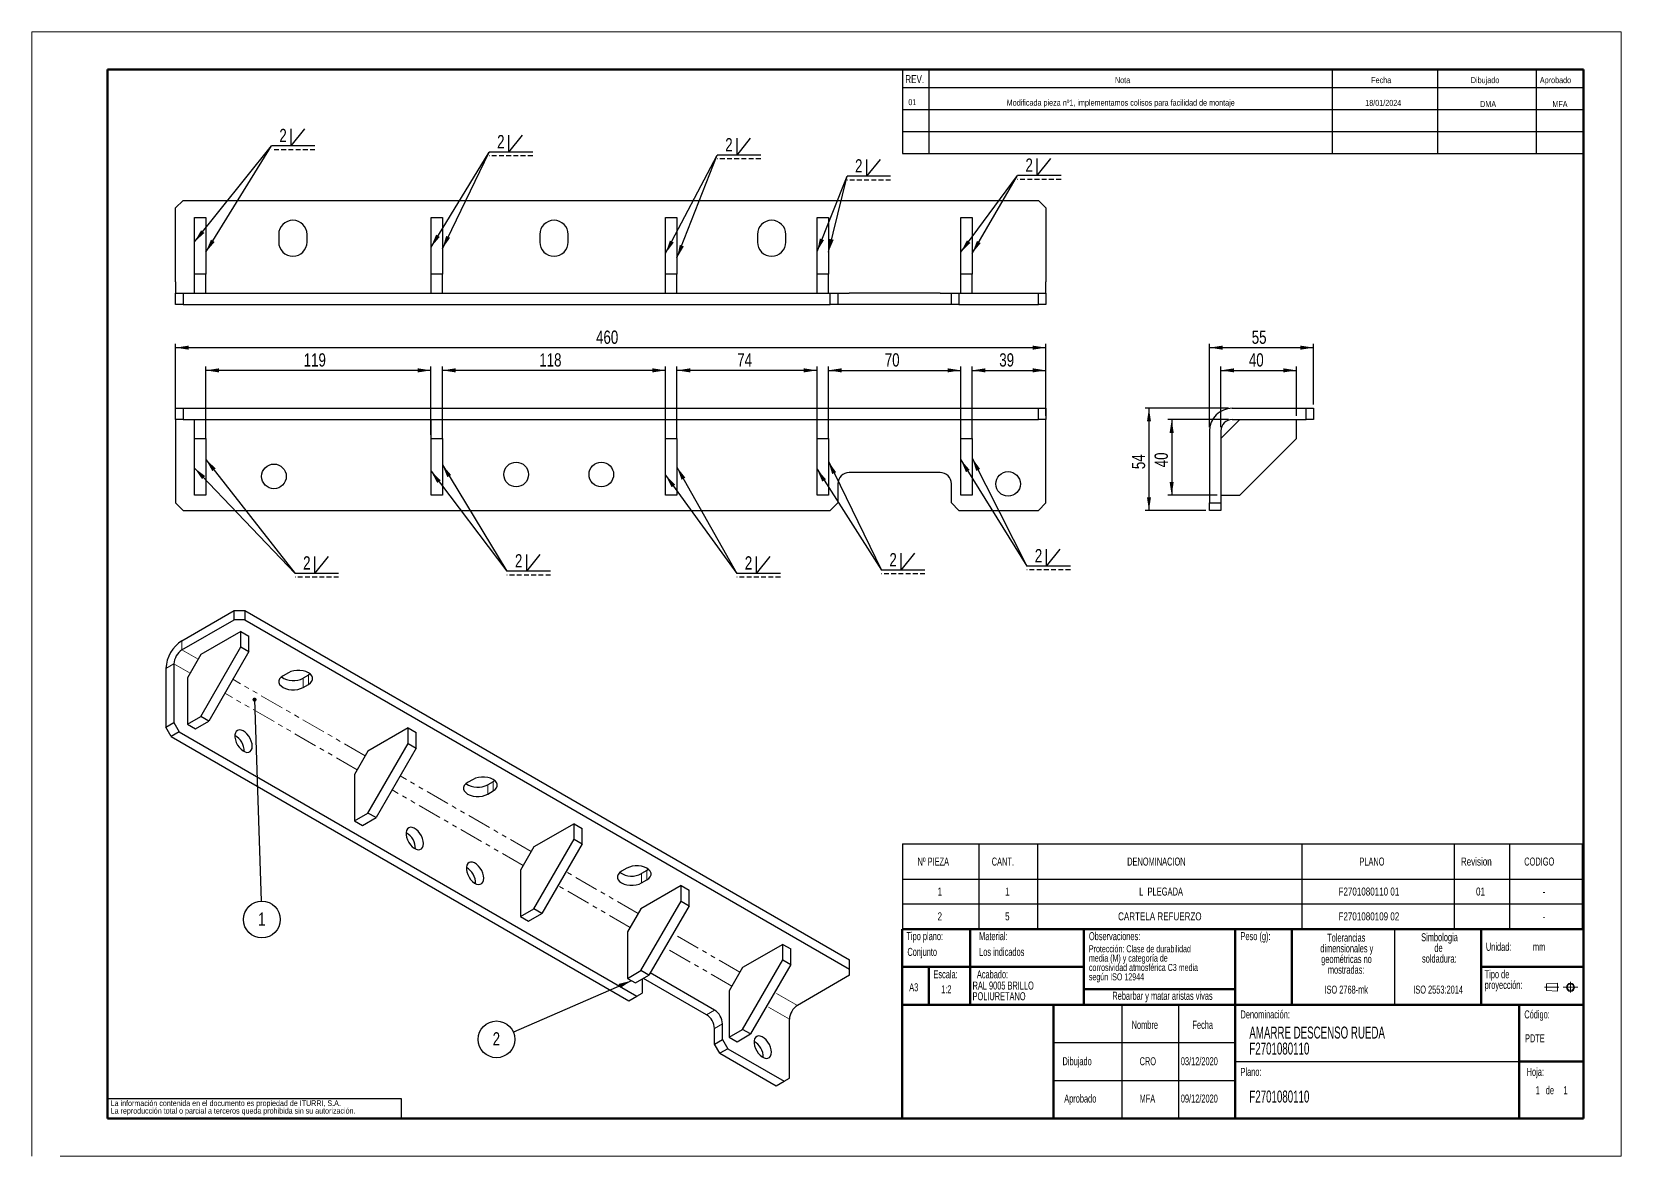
# Model space of a CAD drawing. Header units: millimetres. Extents: x 0 to 420, y 0 to 297.
import ezdxf

# ---------------------------------------------------------------- set-up
doc = ezdxf.new("R2010")
doc.units = ezdxf.units.MM
for name, pattern in [('CENTERX2', [20.32, 12.7, -2.54, 2.54, -2.54]), ('HIDDEN', [1.905, 1.27, -0.635]), ('PHANTOM', [12.7, 6.35, -1.27, 1.27, -1.27, 1.27, -1.27])]:
    doc.linetypes.add(name, pattern=pattern)
doc.layers.add('FORMATO', color=7, linetype='Continuous')
doc.layers.add('SLD-0', color=179, linetype='Continuous')
doc.styles.add('SLDTEXTSTYLE0', font='TXT', dxfattribs={"width": 0.605})
doc.styles.add('SLDTEXTSTYLE1', font='TXT', dxfattribs={"width": 0.75})
doc.styles.add('SLDTEXTSTYLE2', font='TXT', dxfattribs={"width": 0.7})
doc.dimstyles.new('SLDDIMSTYLE0', dxfattribs={"dimtxt": 3.5, "dimasz": 3.5, "dimexe": 0, "dimexo": 0.0625, "dimgap": 0.875, "dimtad": 1, "dimdec": 1, "dimlfac": 2, "dimrnd": 1e-09, "dimzin": 12, "dimdsep": 46, "dimtxsty": 'SLDTEXTSTYLE1', "dimsah": 1, "dimcen": 0.09, "dimadec": 0, "dimazin": 3, "dimtfac": 1, "dimtdec": 1, "dimtofl": 0, "dimtmove": 0, "dimatfit": 3, "dimfxl": 0, "dimfrac": 2, "dimtolj": 1, "dimtzin": 12, "dimarcsym": 0})
doc.dimstyles.new('SLDDIMSTYLE1', dxfattribs={"dimtxt": 0.18, "dimasz": 3.5, "dimexe": 0, "dimexo": 0.0625, "dimgap": 0, "dimtad": 0, "dimtih": 1, "dimtoh": 1, "dimdec": 0, "dimrnd": 1e-09, "dimzin": 0, "dimdsep": 46, "dimtxsty": 'Standard', "dimsah": 1, "dimcen": 0.09, "dimadec": 0, "dimazin": 0, "dimtfac": 3.5, "dimtdec": 0, "dimtofl": 0, "dimtmove": 0, "dimatfit": 3, "dimfxl": 0, "dimfrac": 2, "dimtolj": 1, "dimtzin": 0, "dimarcsym": 0})
doc.dimstyles.new('SLDDIMSTYLE2', dxfattribs={"dimtxt": 0.18, "dimasz": 1.076923, "dimexe": 0, "dimexo": 0.0625, "dimgap": 0, "dimtad": 0, "dimtih": 1, "dimtoh": 1, "dimdec": 0, "dimrnd": 1e-09, "dimzin": 0, "dimdsep": 46, "dimtxsty": 'Standard', "dimblk1": 'DOT', "dimblk2": 'DOT', "dimsah": 1, "dimcen": 0.09, "dimadec": 0, "dimazin": 0, "dimtfac": 1.076923, "dimtdec": 0, "dimtofl": 0, "dimtmove": 0, "dimatfit": 3, "dimldrblk": 'DOT', "dimfxl": 0, "dimfrac": 2, "dimtolj": 1, "dimtzin": 0, "dimarcsym": 0})

# ---------------------------------------------------------------- blocks, each defined once
blk = doc.blocks.new('Bloque3')
at = {"color": 7, "linetype": 'CENTERX2', "lineweight": 18}
for p, q in [((397.92, 130.06), (394.8, 130.06)), ((398.88, 130.02), (402.16, 130.02)), ((400.52, 128.85), (400.52, 131.19))]:
    blk.add_line(p, q, dxfattribs=at)
at = {"color": 7, "linetype": 'Continuous', "lineweight": 18}
for p, q in [((397.68, 130.95), (395.23, 130.77)), ((395.23, 130.77), (395.23, 129.34)), ((397.68, 130.95), (397.68, 129.16)), ((397.68, 129.16), (395.23, 129.34))]:
    blk.add_line(p, q, dxfattribs=at)
for radius in [0.892, 0.713]:
    blk.add_circle((400.52, 130.02), radius, dxfattribs=at)
blk = doc.blocks.new('SW_NOTE_0')
at = {"layer": 'SLD-0', "color": 0, "attachment_point": 2, "style": 'SLDTEXTSTYLE0'}
for s, insert, char_height in [('dimensionales y', (7.54, -0.09), 2.1167), ('Tolerancias', (7.41, 2.73), 2.1167), ('geométricas no', (7.46, -2.92), 2.1167), ('mostradas:', (7.38, -5.74), 2.117)]:
    blk.add_mtext(s, dxfattribs=dict(at, insert=insert, char_height=char_height))
blk = doc.blocks.new('SW_NOTE_0_1')
at = {"layer": 'SLD-0', "color": 0, "attachment_point": 1, "style": 'SLDTEXTSTYLE0'}
for s, insert, char_height in [('Tipo de', (0, 2.73), 2.117), ('proyección:', (0, -0.09), 2.1167)]:
    blk.add_mtext(s, dxfattribs=dict(at, insert=insert, char_height=char_height))
blk = doc.blocks.new('SW_NOTE_0_2')
at = {"layer": 'SLD-0', "color": 0, "char_height": 2.117, "attachment_point": 2, "style": 'SLDTEXTSTYLE0'}
for s, insert in [('Simbologia', (7.11, 2.73)), ('de', (6.84, -0.09)), ('soldadura:', (7.06, -2.92))]:
    blk.add_mtext(s, dxfattribs=dict(at, insert=insert))
blk = doc.blocks.new('SW_NOTE_0_3')
at = {"layer": 'SLD-0', "color": 0, "char_height": 1.5, "attachment_point": 1, "style": 'SLDTEXTSTYLE1'}
for s, insert in [('La información contenida en el documento es propiedad de ITURRI, S.A.', (0, 1.93)), ('La reproducción total o parcial a terceros queda prohibida sin su autorización.', (0, -0.07))]:
    blk.add_mtext(s, dxfattribs=dict(at, insert=insert))
blk = doc.blocks.new('SW_NOTE_0_4')
at = {"layer": 'SLD-0', "color": 0, "char_height": 2.1167, "attachment_point": 1, "style": 'SLDTEXTSTYLE0'}
for s, insert in [('RAL 9005 BRILLO', (0, 2.73)), ('POLIURETANO', (0, -0.09))]:
    blk.add_mtext(s, dxfattribs=dict(at, insert=insert))
blk = doc.blocks.new('SW_NOTE_0_5')
at = {"layer": 'SLD-0', "color": 0, "char_height": 1.8521, "attachment_point": 1, "style": 'SLDTEXTSTYLE0'}
for s, insert in [('media (M) y categoría de', (0, -0.08)), ('Protección: Clase de durabilidad', (0, 2.39)), ('corrosividad atmosférica C3 media', (0, -2.55)), ('según ISO 12944', (0, -5.02))]:
    blk.add_mtext(s, dxfattribs=dict(at, insert=insert))
blk = doc.blocks.new('SW_NOTE_0_6')
at = {"layer": 'SLD-0', "color": 0, "char_height": 3.175, "attachment_point": 1, "style": 'SLDTEXTSTYLE0'}
for s, insert in [('AMARRE DESCENSO RUEDA', (0, 4.09)), ('F2701080110', (0, -0.14))]:
    blk.add_mtext(s, dxfattribs=dict(at, insert=insert))
blk = doc.blocks.new('SW_TABLEANNOTATION_0')
at = {"layer": 'FORMATO', "color": 0}
for p, q in [((0, 0), (0, -9.27)), ((0, 0), (20.18, 0)), ((20.18, 0), (20.18, -9.27)), ((20.18, 0), (35.68, 0)), ((35.68, 0), (35.68, -9.27)), ((35.68, 0), (105.59, 0)), ((105.59, 0), (105.59, -9.27)), ((105.59, 0), (145.84, 0)), ((145.84, 0), (145.84, -9.27)), ((145.84, 0), (160.48, 0)), ((160.48, 0), (160.48, -9.27)), ((160.48, 0), (179.64, 0)), ((179.64, 0), (179.64, -9.27)), ((0, -9.27), (20.18, -9.27)), ((0, -9.27), (0, -15.83)), ((20.18, -9.27), (35.68, -9.27)), ((20.18, -9.27), (20.18, -15.83)), ((35.68, -9.27), (105.59, -9.27)), ((35.68, -9.27), (35.68, -15.83)), ((105.59, -9.27), (145.84, -9.27)), ((105.59, -9.27), (105.59, -15.83)), ((145.84, -9.27), (160.48, -9.27)), ((145.84, -9.27), (145.84, -15.83)), ((160.48, -9.27), (179.64, -9.27)), ((160.48, -9.27), (160.48, -15.83)), ((179.64, -9.27), (179.64, -15.83)), ((0, -15.83), (0, -22.4)), ((0, -15.83), (20.18, -15.83)), ((20.18, -15.83), (20.18, -22.4)), ((20.18, -15.83), (35.68, -15.83)), ((35.68, -15.83), (35.68, -22.4)), ((35.68, -15.83), (105.59, -15.83)), ((105.59, -15.83), (105.59, -22.4)), ((105.59, -15.83), (145.84, -15.83)), ((145.84, -15.83), (145.84, -22.4)), ((145.84, -15.83), (160.48, -15.83)), ((160.48, -15.83), (160.48, -22.4)), ((160.48, -15.83), (179.64, -15.83)), ((179.64, -15.83), (179.64, -22.4)), ((0, -22.4), (20.18, -22.4)), ((20.18, -22.4), (35.68, -22.4)), ((35.68, -22.4), (105.59, -22.4)), ((105.59, -22.4), (145.84, -22.4)), ((145.84, -22.4), (160.48, -22.4)), ((160.48, -22.4), (179.64, -22.4))]:
    blk.add_line(p, q, dxfattribs=at)
at = {"layer": 'FORMATO', "color": 0, "attachment_point": 1}
for s, insert, char_height, style in [('Nº PIEZA', (4.01, -3.58), 2.117, 'SLDTEXTSTYLE0'), ('CANT.', (23.62, -3.58), 2.117, 'SLDTEXTSTYLE0'), ('DENOMINACION', (59.42, -3.58), 2.1167, 'SLDTEXTSTYLE0'), ('PLANO', (120.78, -3.58), 2.117, 'SLDTEXTSTYLE0'), ('Revision', (147.6, -3.58), 2.117, 'SLDTEXTSTYLE1'), ('CODIGO', (164.34, -3.58), 2.117, 'SLDTEXTSTYLE0'), ('1', (9.31, -11.5), 2.12, 'SLDTEXTSTYLE1'), ('1', (27.15, -11.5), 2.12, 'SLDTEXTSTYLE1'), ('L  PLEGADA', (62.59, -11.5), 2.117, 'SLDTEXTSTYLE2'), ('F2701080110 01', (115.26, -11.5), 2.1167, 'SLDTEXTSTYLE1'), ('01', (151.6, -11.5), 2.117, 'SLDTEXTSTYLE1'), ('-', (169.2, -11.5), 2.12, 'SLDTEXTSTYLE1'), ('2', (9.31, -18.06), 2.12, 'SLDTEXTSTYLE1'), ('5', (27.15, -18.06), 2.12, 'SLDTEXTSTYLE1'), ('CARTELA REFUERZO', (57.01, -18.06), 2.1167, 'SLDTEXTSTYLE1'), ('F2701080109 02', (115.26, -18.06), 2.1167, 'SLDTEXTSTYLE1'), ('-', (169.2, -18.06), 2.12, 'SLDTEXTSTYLE1')]:
    blk.add_mtext(s, dxfattribs=dict(at, insert=insert, char_height=char_height, style=style))
blk = doc.blocks.new('_D')
at = {"layer": 'FORMATO', "color": 7}
for p, q in [((314.21, 192.57), (314.21, 208.57)), ((314.21, 207.57), (334.21, 207.57)), ((334.21, 195.57), (334.21, 208.57))]:
    blk.add_line(p, q, dxfattribs=at)
for points in [[(314.21, 207.57), (317.71, 207.03), (317.71, 208.11)], [(334.21, 207.57), (330.71, 208.11), (330.71, 207.03)]]:
    blk.add_solid(points, dxfattribs=at)
at = {"layer": 'FORMATO', "color": 7, "insert": (321.62, 212.08), "char_height": 3.5, "attachment_point": 1, "style": 'SLDTEXTSTYLE1'}
blk.add_mtext('40', dxfattribs=at)
blk = doc.blocks.new('_D_1')
at = {"layer": 'FORMATO', "color": 7}
for p, q in [((316.21, 194.57), (300.21, 194.57)), ((301.21, 194.57), (301.21, 174.57)), ((313.21, 174.57), (300.21, 174.57))]:
    blk.add_line(p, q, dxfattribs=at)
for points in [[(301.21, 194.57), (300.67, 191.07), (301.75, 191.07)], [(301.21, 174.57), (301.75, 178.07), (300.67, 178.07)]]:
    blk.add_solid(points, dxfattribs=at)
at = {"layer": 'FORMATO', "color": 7, "insert": (296.7, 181.98), "char_height": 3.5, "attachment_point": 1, "rotation": 90, "style": 'SLDTEXTSTYLE1'}
blk.add_mtext('40', dxfattribs=at)
blk = doc.blocks.new('_D_2')
at = {"layer": 'FORMATO', "color": 7}
for p, q in [((311.21, 192.57), (311.21, 214.57)), ((338.71, 198.57), (338.71, 214.57)), ((311.21, 213.57), (338.71, 213.57))]:
    blk.add_line(p, q, dxfattribs=at)
for points in [[(311.21, 213.57), (314.71, 213.03), (314.71, 214.11)], [(338.71, 213.57), (335.21, 214.11), (335.21, 213.03)]]:
    blk.add_solid(points, dxfattribs=at)
at = {"layer": 'FORMATO', "color": 7, "insert": (322.37, 218.08), "char_height": 3.5, "attachment_point": 1, "style": 'SLDTEXTSTYLE1'}
blk.add_mtext('55', dxfattribs=at)
blk = doc.blocks.new('_D_3')
at = {"layer": 'FORMATO', "color": 7}
for p, q in [((316.21, 197.57), (294.21, 197.57)), ((295.21, 197.57), (295.21, 170.57)), ((310.21, 170.57), (294.21, 170.57))]:
    blk.add_line(p, q, dxfattribs=at)
for points in [[(295.21, 197.57), (294.67, 194.07), (295.75, 194.07)], [(295.21, 170.57), (295.75, 174.07), (294.67, 174.07)]]:
    blk.add_solid(points, dxfattribs=at)
at = {"layer": 'FORMATO', "color": 7, "insert": (290.7, 181.48), "char_height": 3.5, "attachment_point": 1, "rotation": 90, "style": 'SLDTEXTSTYLE1'}
blk.add_mtext('54', dxfattribs=at)
blk = doc.blocks.new('_D_4')
at = {"layer": 'FORMATO', "color": 7}
for p, q in [((248.49, 190.57), (248.49, 208.57)), ((248.49, 207.57), (267.99, 207.57)), ((267.99, 195.57), (267.99, 208.57))]:
    blk.add_line(p, q, dxfattribs=at)
for points in [[(248.49, 207.57), (251.99, 207.03), (251.99, 208.11)], [(267.99, 207.57), (264.49, 208.11), (264.49, 207.03)]]:
    blk.add_solid(points, dxfattribs=at)
at = {"layer": 'FORMATO', "color": 7, "insert": (255.66, 212.08), "char_height": 3.5, "attachment_point": 1, "style": 'SLDTEXTSTYLE1'}
blk.add_mtext('39', dxfattribs=at)
blk = doc.blocks.new('_D_5')
at = {"layer": 'FORMATO', "color": 7}
for p, q in [((210.49, 190.57), (210.49, 208.57)), ((210.49, 207.57), (245.49, 207.57)), ((245.49, 190.57), (245.49, 208.57))]:
    blk.add_line(p, q, dxfattribs=at)
for points in [[(210.49, 207.57), (213.99, 207.03), (213.99, 208.11)], [(245.49, 207.57), (241.99, 208.11), (241.99, 207.03)]]:
    blk.add_solid(points, dxfattribs=at)
at = {"layer": 'FORMATO', "color": 7, "insert": (225.41, 212.08), "char_height": 3.5, "attachment_point": 1, "style": 'SLDTEXTSTYLE1'}
blk.add_mtext('70', dxfattribs=at)
blk = doc.blocks.new('_D_6')
at = {"layer": 'FORMATO', "color": 7}
for p, q in [((170.49, 190.57), (170.49, 208.57)), ((207.49, 207.57), (170.49, 207.57)), ((207.49, 190.57), (207.49, 208.57))]:
    blk.add_line(p, q, dxfattribs=at)
for points in [[(170.49, 207.57), (173.99, 207.03), (173.99, 208.11)], [(207.49, 207.57), (203.99, 208.11), (203.99, 207.03)]]:
    blk.add_solid(points, dxfattribs=at)
at = {"layer": 'FORMATO', "color": 7, "insert": (186.41, 212.08), "char_height": 3.5, "attachment_point": 1, "style": 'SLDTEXTSTYLE1'}
blk.add_mtext('74', dxfattribs=at)
blk = doc.blocks.new('_D_7')
at = {"layer": 'FORMATO', "color": 7}
for p, q in [((108.49, 190.57), (108.49, 208.57)), ((167.49, 207.57), (108.49, 207.57)), ((167.49, 190.57), (167.49, 208.57))]:
    blk.add_line(p, q, dxfattribs=at)
for points in [[(108.49, 207.57), (111.99, 207.03), (111.99, 208.11)], [(167.49, 207.57), (163.99, 208.11), (163.99, 207.03)]]:
    blk.add_solid(points, dxfattribs=at)
at = {"layer": 'FORMATO', "color": 7, "insert": (134.11, 212.08), "char_height": 3.5, "attachment_point": 1, "style": 'SLDTEXTSTYLE1'}
blk.add_mtext('118', dxfattribs=at)
blk = doc.blocks.new('_D_8')
at = {"layer": 'FORMATO', "color": 7}
for p, q in [((45.99, 190.57), (45.99, 208.57)), ((105.49, 207.57), (45.99, 207.57)), ((105.49, 190.57), (105.49, 208.57))]:
    blk.add_line(p, q, dxfattribs=at)
for points in [[(45.99, 207.57), (49.49, 207.03), (49.49, 208.11)], [(105.49, 207.57), (101.99, 208.11), (101.99, 207.03)]]:
    blk.add_solid(points, dxfattribs=at)
at = {"layer": 'FORMATO', "color": 7, "insert": (71.86, 212.08), "char_height": 3.5, "attachment_point": 1, "style": 'SLDTEXTSTYLE1'}
blk.add_mtext('119', dxfattribs=at)
blk = doc.blocks.new('_D_9')
at = {"layer": 'FORMATO', "color": 7}
for p, q in [((37.99, 195.57), (37.99, 214.57)), ((267.99, 195.57), (267.99, 214.57)), ((37.99, 213.57), (267.99, 213.57))]:
    blk.add_line(p, q, dxfattribs=at)
for points in [[(37.99, 213.57), (41.49, 213.03), (41.49, 214.11)], [(267.99, 213.57), (264.49, 214.11), (264.49, 213.03)]]:
    blk.add_solid(points, dxfattribs=at)
at = {"layer": 'FORMATO', "color": 7, "insert": (149.11, 218.08), "char_height": 3.5, "attachment_point": 1, "style": 'SLDTEXTSTYLE1'}
blk.add_mtext('460', dxfattribs=at)
blk = doc.blocks.new('SW_SYMBOL_WELD_BUSB')
at = {"layer": 'FORMATO', "color": 0}
for q in [(200, 1000), (1000, 1000)]:
    blk.add_line((200, 0), q, dxfattribs=at)
blk = doc.blocks.new('SW_WELDSYMBOL_0')
at = {"layer": 'FORMATO', "color": 0}
blk.add_line((11.51, 0), (0, 0), dxfattribs=at)
at = {"layer": 'FORMATO', "color": 0, "linetype": 'HIDDEN'}
blk.add_line((11.51, -1), (0, -1), dxfattribs=at)
at = {"layer": 'FORMATO', "color": 0, "xscale": 0.004470703125, "yscale": 0.004470703125, "zscale": 0.004470703125}
blk.add_blockref('SW_SYMBOL_WELD_BUSB', (4.34, 0), dxfattribs=at)
at = {"layer": 'FORMATO', "color": 0, "insert": (2.12, 4.51), "char_height": 3.5, "attachment_point": 1, "style": 'SLDTEXTSTYLE1'}
blk.add_mtext('2', dxfattribs=at)
blk = doc.blocks.new('SW_WELDSYMBOL_1')
at = {"layer": 'FORMATO', "color": 0}
blk.add_line((11.51, 0), (0, 0), dxfattribs=at)
at = {"layer": 'FORMATO', "color": 0, "linetype": 'HIDDEN'}
blk.add_line((11.51, -1), (0, -1), dxfattribs=at)
at = {"layer": 'FORMATO', "color": 0, "xscale": 0.004470703125, "yscale": 0.004470703125, "zscale": 0.004470703125}
blk.add_blockref('SW_SYMBOL_WELD_BUSB', (4.34, 0), dxfattribs=at)
at = {"layer": 'FORMATO', "color": 0, "insert": (2.12, 4.51), "char_height": 3.5, "attachment_point": 1, "style": 'SLDTEXTSTYLE1'}
blk.add_mtext('2', dxfattribs=at)
blk = doc.blocks.new('SW_WELDSYMBOL_2')
at = {"layer": 'FORMATO', "color": 0}
blk.add_line((11.51, 0), (0, 0), dxfattribs=at)
at = {"layer": 'FORMATO', "color": 0, "linetype": 'HIDDEN'}
blk.add_line((11.51, -1), (0, -1), dxfattribs=at)
at = {"layer": 'FORMATO', "color": 0, "xscale": 0.004470703125, "yscale": 0.004470703125, "zscale": 0.004470703125}
blk.add_blockref('SW_SYMBOL_WELD_BUSB', (4.34, 0), dxfattribs=at)
at = {"layer": 'FORMATO', "color": 0, "insert": (2.12, 4.51), "char_height": 3.5, "attachment_point": 1, "style": 'SLDTEXTSTYLE1'}
blk.add_mtext('2', dxfattribs=at)
blk = doc.blocks.new('SW_WELDSYMBOL_3')
at = {"layer": 'FORMATO', "color": 0}
blk.add_line((11.51, 0), (0, 0), dxfattribs=at)
at = {"layer": 'FORMATO', "color": 0, "linetype": 'HIDDEN'}
blk.add_line((11.51, -1), (0, -1), dxfattribs=at)
at = {"layer": 'FORMATO', "color": 0, "xscale": 0.004470703125, "yscale": 0.004470703125, "zscale": 0.004470703125}
blk.add_blockref('SW_SYMBOL_WELD_BUSB', (4.34, 0), dxfattribs=at)
at = {"layer": 'FORMATO', "color": 0, "insert": (2.12, 4.51), "char_height": 3.5, "attachment_point": 1, "style": 'SLDTEXTSTYLE1'}
blk.add_mtext('2', dxfattribs=at)
blk = doc.blocks.new('SW_WELDSYMBOL_4')
at = {"layer": 'FORMATO', "color": 0}
blk.add_line((11.51, 0), (0, 0), dxfattribs=at)
at = {"layer": 'FORMATO', "color": 0, "linetype": 'HIDDEN'}
blk.add_line((11.51, -1), (0, -1), dxfattribs=at)
at = {"layer": 'FORMATO', "color": 0, "xscale": 0.004470703125, "yscale": 0.004470703125, "zscale": 0.004470703125}
blk.add_blockref('SW_SYMBOL_WELD_BUSB', (4.34, 0), dxfattribs=at)
at = {"layer": 'FORMATO', "color": 0, "insert": (2.12, 4.51), "char_height": 3.5, "attachment_point": 1, "style": 'SLDTEXTSTYLE1'}
blk.add_mtext('2', dxfattribs=at)
blk = doc.blocks.new('SW_WELDSYMBOL_5')
at = {"layer": 'FORMATO', "color": 0}
blk.add_line((11.51, 0), (0, 0), dxfattribs=at)
at = {"layer": 'FORMATO', "color": 0, "linetype": 'HIDDEN'}
blk.add_line((11.51, -1), (0, -1), dxfattribs=at)
at = {"layer": 'FORMATO', "color": 0, "xscale": 0.004470703125, "yscale": 0.004470703125, "zscale": 0.004470703125}
blk.add_blockref('SW_SYMBOL_WELD_BUSB', (4.34, 0), dxfattribs=at)
at = {"layer": 'FORMATO', "color": 0, "insert": (2.12, 4.51), "char_height": 3.5, "attachment_point": 1, "style": 'SLDTEXTSTYLE1'}
blk.add_mtext('2', dxfattribs=at)
blk = doc.blocks.new('SW_WELDSYMBOL_6')
at = {"layer": 'FORMATO', "color": 0}
blk.add_line((11.51, 0), (0, 0), dxfattribs=at)
at = {"layer": 'FORMATO', "color": 0, "linetype": 'HIDDEN'}
blk.add_line((11.51, -1), (0, -1), dxfattribs=at)
at = {"layer": 'FORMATO', "color": 0, "xscale": 0.004470703125, "yscale": 0.004470703125, "zscale": 0.004470703125}
blk.add_blockref('SW_SYMBOL_WELD_BUSB', (4.34, 0), dxfattribs=at)
at = {"layer": 'FORMATO', "color": 0, "insert": (2.12, 4.51), "char_height": 3.5, "attachment_point": 1, "style": 'SLDTEXTSTYLE1'}
blk.add_mtext('2', dxfattribs=at)
blk = doc.blocks.new('SW_WELDSYMBOL_7')
at = {"layer": 'FORMATO', "color": 0}
blk.add_line((11.51, 0), (0, 0), dxfattribs=at)
at = {"layer": 'FORMATO', "color": 0, "linetype": 'HIDDEN'}
blk.add_line((11.51, -1), (0, -1), dxfattribs=at)
at = {"layer": 'FORMATO', "color": 0, "xscale": 0.004470703125, "yscale": 0.004470703125, "zscale": 0.004470703125}
blk.add_blockref('SW_SYMBOL_WELD_BUSB', (4.34, 0), dxfattribs=at)
at = {"layer": 'FORMATO', "color": 0, "insert": (2.12, 4.51), "char_height": 3.5, "attachment_point": 1, "style": 'SLDTEXTSTYLE1'}
blk.add_mtext('2', dxfattribs=at)
blk = doc.blocks.new('SW_WELDSYMBOL_8')
at = {"layer": 'FORMATO', "color": 0}
blk.add_line((11.51, 0), (0, 0), dxfattribs=at)
at = {"layer": 'FORMATO', "color": 0, "linetype": 'HIDDEN'}
blk.add_line((11.51, -1), (0, -1), dxfattribs=at)
at = {"layer": 'FORMATO', "color": 0, "xscale": 0.004470703125, "yscale": 0.004470703125, "zscale": 0.004470703125}
blk.add_blockref('SW_SYMBOL_WELD_BUSB', (4.34, 0), dxfattribs=at)
at = {"layer": 'FORMATO', "color": 0, "insert": (2.12, 4.51), "char_height": 3.5, "attachment_point": 1, "style": 'SLDTEXTSTYLE1'}
blk.add_mtext('2', dxfattribs=at)
blk = doc.blocks.new('SW_WELDSYMBOL_9')
at = {"layer": 'FORMATO', "color": 0}
blk.add_line((11.51, 0), (0, 0), dxfattribs=at)
at = {"layer": 'FORMATO', "color": 0, "linetype": 'HIDDEN'}
blk.add_line((11.51, -1), (0, -1), dxfattribs=at)
at = {"layer": 'FORMATO', "color": 0, "xscale": 0.004470703125, "yscale": 0.004470703125, "zscale": 0.004470703125}
blk.add_blockref('SW_SYMBOL_WELD_BUSB', (4.34, 0), dxfattribs=at)
at = {"layer": 'FORMATO', "color": 0, "insert": (2.12, 4.51), "char_height": 3.5, "attachment_point": 1, "style": 'SLDTEXTSTYLE1'}
blk.add_mtext('2', dxfattribs=at)
blk = doc.blocks.new('SW_NOTE_0_7')
at = {"layer": 'FORMATO', "color": 0}
blk.add_circle((-4.46, -1.94), 4.86, dxfattribs=at)
at = {"layer": 'FORMATO', "color": 0, "insert": (-4.49, -0.06), "char_height": 3.5, "attachment_point": 2, "style": 'SLDTEXTSTYLE1'}
blk.add_mtext('2', dxfattribs=at)
blk = doc.blocks.new('SW_NOTE_0_8')
at = {"layer": 'FORMATO', "color": 0}
blk.add_circle((0.16, -4.86), 4.86, dxfattribs=at)
at = {"layer": 'FORMATO', "color": 0, "insert": (0.13, -2.98), "char_height": 3.5, "attachment_point": 2, "style": 'SLDTEXTSTYLE1'}
blk.add_mtext('1', dxfattribs=at)
blk = doc.blocks.new('_Dot')
at = {"color": 0, "linetype": 'ByBlock', "lineweight": -2}
blk.add_line((-0.5, 0), (-1, 0), dxfattribs=at)
at = {"color": 0, "linetype": 'ByBlock', "const_width": 0.5}
blk.add_lwpolyline([(-0.25, 0, 1), (0.25, 0, 1)], format="xyb", close=True, dxfattribs=at)

msp = doc.modelspace()

# ---------------------------------------------------------------- linework, layer by layer
at = {"color": 7, "linetype": 'Continuous', "lineweight": 18}
for p, q in [((0, 297), (420, 297)), ((0, 297), (0, -0.001)), ((420, 297), (420, 0)), ((7.531, 0), (420, 0))]:
    msp.add_line(p, q, dxfattribs=at)
at = {"color": 7, "linetype": 'Continuous', "lineweight": 50}
for p, q in [((410, 287), (20, 287)), ((20, 10), (20, 287)), ((410, 10), (410, 287)), ((230, 60), (410, 60)), ((230, 60), (230, 10)), ((20, 10), (410, 10))]:
    msp.add_line(p, q, dxfattribs=at)
at = {"color": 7, "linetype": 'Continuous', "lineweight": 25}
for p, q in [((39.993, 252.472), (37.993, 250.472)), ((39.993, 252.472), (265.993, 252.472)), ((267.993, 250.472), (265.993, 252.472)), ((37.993, 230.972), (37.993, 250.472)), ((42.993, 247.972), (45.993, 247.972)), ((42.993, 232.972), (42.993, 247.972)), ((45.993, 247.972), (45.993, 232.972)), ((105.493, 247.972), (108.493, 247.972)), ((105.493, 232.972), (105.493, 247.972)), ((108.493, 247.972), (108.493, 232.972)), ((167.493, 247.972), (170.493, 247.972)), ((167.493, 232.972), (167.493, 247.972)), ((170.493, 247.972), (170.493, 232.972)), ((207.493, 247.972), (210.493, 247.972)), ((207.493, 232.972), (207.493, 247.972)), ((210.493, 247.972), (210.493, 232.972)), ((245.493, 247.972), (248.493, 247.972)), ((245.493, 232.972), (245.493, 247.972)), ((248.493, 247.972), (248.493, 232.972)), ((267.993, 250.472), (267.993, 230.972)), ((65.243, 243.472), (65.243, 241.472)), ((72.743, 241.472), (72.743, 243.472)), ((134.243, 243.472), (134.243, 241.472)), ((141.743, 241.472), (141.743, 243.472)), ((191.743, 243.472), (191.743, 241.472)), ((199.243, 241.472), (199.243, 243.472)), ((42.993, 227.972), (42.993, 232.972)), ((45.993, 232.972), (42.993, 232.972)), ((45.993, 227.972), (45.993, 232.972)), ((108.493, 232.972), (105.493, 232.972)), ((105.493, 227.972), (105.493, 232.972)), ((108.493, 227.972), (108.493, 232.972)), ((167.493, 227.972), (167.493, 232.972)), ((170.493, 232.972), (167.493, 232.972)), ((170.493, 227.972), (170.493, 232.972)), ((210.493, 232.972), (207.493, 232.972)), ((207.493, 227.972), (207.493, 232.972)), ((210.493, 227.972), (210.493, 232.972)), ((245.493, 227.972), (245.493, 232.972)), ((248.493, 232.972), (245.493, 232.972)), ((248.493, 227.972), (248.493, 232.972)), ((37.993, 230.972), (37.993, 227.972)), ((37.993, 224.972), (37.993, 227.972)), ((37.993, 227.972), (39.993, 227.972)), ((39.993, 227.972), (39.993, 224.972)), ((39.993, 227.972), (210.993, 227.972)), ((210.993, 224.972), (210.993, 227.972)), ((210.993, 227.972), (212.993, 227.972)), ((212.993, 227.972), (212.993, 224.972)), ((212.993, 227.972), (215.993, 227.972)), ((239.993, 227.972), (215.993, 227.972)), ((239.993, 227.972), (242.993, 227.972)), ((242.993, 224.972), (242.993, 227.972)), ((242.993, 227.972), (244.993, 227.972)), ((244.993, 227.972), (244.993, 224.972)), ((244.993, 227.972), (265.993, 227.972)), ((265.993, 224.972), (265.993, 227.972)), ((265.993, 227.972), (267.993, 227.972)), ((267.993, 227.972), (267.993, 230.972)), ((267.993, 227.972), (267.993, 224.972)), ((39.993, 224.972), (37.993, 224.972)), ((39.993, 224.972), (210.993, 224.972)), ((212.993, 224.972), (210.993, 224.972)), ((215.993, 224.972), (212.993, 224.972)), ((239.993, 224.972), (215.993, 224.972)), ((242.993, 224.972), (239.993, 224.972)), ((244.993, 224.972), (242.993, 224.972)), ((244.993, 224.972), (265.993, 224.972)), ((267.993, 224.972), (265.993, 224.972)), ((37.993, 194.571), (37.993, 197.571)), ((37.993, 197.571), (39.993, 197.571)), ((39.993, 197.571), (39.993, 194.571)), ((39.993, 197.571), (265.993, 197.571)), ((265.993, 194.571), (265.993, 197.571)), ((265.993, 197.571), (267.993, 197.571)), ((267.993, 197.571), (267.993, 194.571)), ((317.207, 197.571), (336.707, 197.571)), ((336.707, 194.571), (336.707, 197.571)), ((336.707, 197.571), (338.707, 197.571)), ((338.707, 197.571), (338.707, 194.571)), ((39.993, 194.571), (37.993, 194.571)), ((37.993, 194.571), (37.993, 191.571)), ((39.993, 194.571), (265.993, 194.571)), ((42.993, 189.571), (42.993, 194.571)), ((45.993, 189.571), (45.993, 194.571)), ((105.493, 189.571), (105.493, 194.571)), ((108.493, 189.571), (108.493, 194.571)), ((167.493, 189.571), (167.493, 194.571)), ((170.493, 189.571), (170.493, 194.571)), ((207.493, 189.571), (207.493, 194.571)), ((210.493, 189.571), (210.493, 194.571)), ((245.493, 189.571), (245.493, 194.571)), ((248.493, 189.571), (248.493, 194.571)), ((267.993, 194.571), (265.993, 194.571)), ((267.993, 191.571), (267.993, 194.571)), ((319.207, 194.571), (314.207, 189.571)), ((317.207, 194.571), (336.707, 194.571)), ((334.207, 189.571), (334.207, 194.571)), ((338.707, 194.571), (336.707, 194.571)), ((37.993, 191.571), (37.993, 172.571)), ((42.993, 189.571), (45.993, 189.571)), ((42.993, 174.571), (42.993, 189.571)), ((45.993, 189.571), (45.993, 174.571)), ((105.493, 189.571), (108.493, 189.571)), ((105.493, 174.571), (105.493, 189.571)), ((108.493, 189.571), (108.493, 174.571)), ((167.493, 189.571), (170.493, 189.571)), ((167.493, 174.571), (167.493, 189.571)), ((170.493, 189.571), (170.493, 174.571)), ((207.493, 189.571), (210.493, 189.571)), ((207.493, 174.571), (207.493, 189.571)), ((210.493, 189.571), (210.493, 174.571)), ((245.493, 189.571), (248.493, 189.571)), ((245.493, 174.571), (245.493, 189.571)), ((248.493, 189.571), (248.493, 174.571)), ((267.993, 172.571), (267.993, 191.571)), ((311.207, 191.571), (311.207, 172.571)), ((314.207, 191.571), (314.207, 172.571)), ((319.207, 174.571), (334.207, 189.571)), ((212.993, 177.571), (212.993, 172.571)), ((239.993, 180.571), (215.993, 180.571)), ((242.993, 172.571), (242.993, 177.571)), ((37.993, 172.571), (39.993, 170.571)), ((45.993, 174.571), (42.993, 174.571)), ((108.493, 174.571), (105.493, 174.571)), ((170.493, 174.571), (167.493, 174.571)), ((210.493, 174.571), (207.493, 174.571)), ((210.993, 170.571), (212.993, 172.571)), ((242.993, 172.571), (244.993, 170.571)), ((248.493, 174.571), (245.493, 174.571)), ((265.993, 170.571), (267.993, 172.571)), ((311.207, 172.571), (314.207, 172.571)), ((311.207, 170.571), (311.207, 172.571)), ((314.207, 174.571), (319.207, 174.571)), ((314.207, 172.571), (314.207, 170.571)), ((39.993, 170.571), (210.993, 170.571)), ((244.993, 170.571), (265.993, 170.571)), ((314.207, 170.571), (311.207, 170.571)), ((39.692, 136.169), (53.481, 144.129)), ((53.481, 141.679), (53.481, 144.129)), ((53.481, 144.129), (56.309, 144.129)), ((56.309, 144.129), (56.309, 141.679)), ((56.309, 144.129), (216.115, 51.875)), ((39.692, 133.719), (53.481, 141.679)), ((55.248, 138.618), (44.642, 132.495)), ((56.309, 141.679), (53.481, 141.679)), ((55.248, 134.535), (55.248, 138.618)), ((55.248, 138.618), (57.37, 137.393)), ((56.309, 141.679), (216.115, 49.425)), ((44.642, 116.164), (55.248, 134.535)), ((55.248, 134.535), (57.37, 133.31)), ((57.37, 133.31), (57.37, 137.393)), ((44.642, 132.495), (41.106, 126.371)), ((57.37, 133.31), (46.763, 114.939)), ((35.449, 128.82), (35.449, 113.306)), ((37.571, 130.045), (37.571, 114.531)), ((41.106, 126.371), (41.106, 114.123)), ((67.799, 127.698), (66.385, 126.882)), ((73.103, 127.086), (71.689, 126.27)), ((73.543, 127.392), (73.103, 127.086)), ((71.689, 123.82), (73.103, 124.637)), ((35.449, 113.306), (37.571, 114.531)), ((37.571, 114.531), (38.985, 112.081)), ((41.106, 114.123), (44.642, 116.164)), ((41.106, 114.123), (43.227, 112.898)), ((43.227, 112.898), (46.763, 114.939)), ((46.763, 114.939), (44.642, 116.164)), ((36.864, 110.857), (35.449, 113.306)), ((38.985, 112.081), (36.864, 110.857)), ((36.864, 110.857), (157.779, 41.054)), ((38.985, 112.081), (159.9, 42.278)), ((99.442, 113.105), (88.836, 106.982)), ((99.442, 109.022), (99.442, 113.105)), ((99.442, 113.105), (101.564, 111.88)), ((101.564, 107.798), (101.564, 111.88)), ((88.836, 106.982), (85.3, 100.858)), ((88.836, 90.651), (99.442, 109.022)), ((101.564, 107.798), (90.957, 89.426)), ((99.442, 109.022), (101.564, 107.798)), ((85.3, 100.858), (85.3, 88.61)), ((116.59, 99.532), (115.176, 98.716)), ((121.893, 98.92), (120.479, 98.104)), ((122.334, 99.226), (121.893, 98.92)), ((120.479, 95.654), (121.893, 96.471)), ((85.3, 88.61), (88.836, 90.651)), ((85.3, 88.61), (87.422, 87.385)), ((87.422, 87.385), (90.957, 89.426)), ((90.957, 89.426), (88.836, 90.651)), ((143.283, 87.796), (132.676, 81.673)), ((143.283, 83.713), (143.283, 87.796)), ((143.283, 87.796), (145.404, 86.572)), ((145.404, 82.489), (145.404, 86.572)), ((132.676, 81.673), (129.141, 75.549)), ((132.676, 65.342), (143.283, 83.713)), ((145.404, 82.489), (134.798, 64.118)), ((143.283, 83.713), (145.404, 82.489)), ((157.248, 76.06), (155.834, 75.244)), ((162.992, 75.754), (162.552, 75.448)), ((129.141, 75.549), (129.141, 63.301)), ((171.567, 71.468), (160.961, 65.345)), ((162.552, 75.448), (161.138, 74.632)), ((161.138, 72.182), (162.552, 72.999)), ((171.567, 67.385), (171.567, 71.468)), ((171.567, 71.468), (173.689, 70.243)), ((160.961, 49.014), (171.567, 67.385)), ((171.567, 67.385), (173.689, 66.161)), ((173.689, 66.161), (173.689, 70.243)), ((129.141, 63.301), (132.676, 65.342)), ((129.141, 63.301), (131.262, 62.077)), ((131.262, 62.077), (134.798, 64.118)), ((134.798, 64.118), (132.676, 65.342)), ((160.961, 65.345), (157.425, 59.221)), ((173.689, 66.161), (163.082, 47.79)), ((157.425, 59.221), (157.425, 46.973)), ((198.437, 55.956), (187.831, 49.833)), ((198.437, 51.874), (198.437, 55.956)), ((198.437, 55.956), (200.559, 54.732)), ((200.559, 50.649), (200.559, 54.732)), ((187.831, 33.502), (198.437, 51.874)), ((200.559, 50.649), (189.952, 32.278)), ((198.437, 51.874), (200.559, 50.649)), ((216.115, 49.425), (216.115, 51.875)), ((157.425, 46.973), (160.961, 49.014)), ((157.425, 46.973), (159.547, 45.749)), ((159.547, 45.749), (163.082, 47.79)), ((163.082, 47.79), (160.961, 49.014)), ((161.314, 46.769), (161.314, 43.095)), ((178.285, 37.381), (161.669, 46.974)), ((180.406, 38.606), (163.436, 48.402)), ((187.831, 49.833), (184.295, 43.709)), ((216.115, 47.792), (202.327, 39.832)), ((216.115, 47.792), (216.115, 49.425)), ((157.779, 41.054), (159.9, 42.278)), ((159.9, 42.278), (161.314, 43.095)), ((184.295, 43.709), (184.295, 31.461)), ((180.406, 29.624), (180.406, 33.707)), ((182.528, 30.849), (182.528, 34.932)), ((200.205, 20.644), (200.205, 36.158)), ((180.406, 29.624), (182.528, 30.849)), ((181.82, 27.175), (180.406, 29.624)), ((182.528, 30.849), (183.942, 28.399)), ((184.295, 31.461), (187.831, 33.502)), ((184.295, 31.461), (186.417, 30.237)), ((186.417, 30.237), (189.952, 32.278)), ((189.952, 32.278), (187.831, 33.502)), ((183.942, 28.399), (181.82, 27.175)), ((181.82, 27.175), (196.67, 18.602)), ((183.942, 28.399), (198.791, 19.827)), ((196.67, 18.602), (198.791, 19.827)), ((198.791, 19.827), (200.205, 20.644))]:
    msp.add_line(p, q, dxfattribs=at)
at = {"color": 8, "linetype": 'PHANTOM', "lineweight": 18}
for p, q in [((39.692, 133.719), (39.692, 136.169)), ((43.935, 131.27), (39.692, 133.719)), ((35.449, 128.82), (37.571, 130.045)), ((41.813, 127.596), (37.571, 130.045)), ((71.689, 123.82), (71.689, 126.27)), ((73.103, 124.637), (73.103, 127.086)), ((86.008, 102.083), (51.006, 122.289)), ((88.129, 105.757), (53.128, 125.963)), ((129.848, 76.774), (95.2, 96.776)), ((131.969, 80.448), (97.322, 100.45)), ((120.479, 95.654), (120.479, 98.104)), ((121.893, 96.471), (121.893, 98.92)), ((158.132, 60.446), (139.041, 71.467)), ((160.254, 64.12), (141.162, 75.142)), ((161.138, 72.182), (161.138, 74.632)), ((162.552, 72.999), (162.552, 75.448)), ((187.124, 48.609), (169.447, 58.813)), ((185.002, 44.934), (167.325, 55.139)), ((202.327, 39.832), (196.317, 43.302)), ((178.285, 37.381), (180.406, 38.606)), ((200.205, 36.158), (194.195, 39.627)), ((182.528, 34.932), (180.406, 33.707))]:
    msp.add_line(p, q, dxfattribs=at)
at = {"color": 7, "linetype": 'Continuous', "lineweight": 25, "flags": 128}
for points in [[(66.385, 126.882), (65.862, 126.503), (65.497, 126.066), (65.31, 125.593), (65.31, 125.109), (65.497, 124.636), (65.862, 124.199), (66.385, 123.82), (67.042, 123.518), (67.798, 123.308), (68.617, 123.2), (69.457, 123.2), (70.275, 123.308), (71.032, 123.518), (71.689, 123.82)], [(73.103, 124.637), (73.626, 125.016), (73.991, 125.452), (74.178, 125.925), (74.178, 126.41), (73.991, 126.882), (73.626, 127.319), (73.103, 127.698), (72.446, 128), (71.69, 128.211), (70.871, 128.319), (70.031, 128.319), (69.213, 128.211), (68.456, 128), (67.799, 127.698)], [(58.254, 108.306), (58.192, 108.954), (58.009, 109.639), (57.716, 110.323), (57.328, 110.97), (56.866, 111.544), (56.354, 112.016), (55.822, 112.36), (55.296, 112.556), (54.806, 112.595), (54.378, 112.474), (54.035, 112.2), (53.796, 111.787), (53.673, 111.259), (53.673, 110.643), (53.796, 109.972), (54.035, 109.283), (54.378, 108.613), (54.806, 107.998), (55.296, 107.471), (55.822, 107.061), (56.354, 106.789), (56.866, 106.671), (57.328, 106.712), (57.716, 106.911), (58.009, 107.257), (58.192, 107.73), (58.254, 108.306)], [(115.176, 98.716), (114.652, 98.337), (114.288, 97.9), (114.101, 97.427), (114.101, 96.943), (114.288, 96.47), (114.652, 96.033), (115.176, 95.654), (115.832, 95.352), (116.589, 95.142), (117.407, 95.034), (118.247, 95.034), (119.066, 95.142), (119.822, 95.352), (120.479, 95.654)], [(121.893, 96.471), (122.417, 96.85), (122.781, 97.286), (122.968, 97.759), (122.968, 98.244), (122.781, 98.716), (122.417, 99.153), (121.893, 99.532), (121.237, 99.834), (120.48, 100.045), (119.661, 100.153), (118.822, 100.153), (118.003, 100.045), (117.246, 99.834), (116.59, 99.532)], [(103.508, 82.59), (103.446, 83.237), (103.264, 83.922), (102.971, 84.606), (102.583, 85.253), (102.12, 85.828), (101.609, 86.299), (101.077, 86.643), (100.551, 86.839), (100.061, 86.878), (99.633, 86.757), (99.29, 86.483), (99.051, 86.071), (98.928, 85.542), (98.928, 84.926), (99.051, 84.255), (99.29, 83.566), (99.633, 82.896), (100.061, 82.281), (100.551, 81.755), (101.077, 81.344), (101.609, 81.073), (102.12, 80.954), (102.583, 80.995), (102.971, 81.194), (103.264, 81.54), (103.446, 82.013), (103.508, 82.59)], [(119.418, 73.405), (119.356, 74.053), (119.174, 74.737), (118.881, 75.421), (118.492, 76.068), (118.03, 76.643), (117.519, 77.115), (116.987, 77.458), (116.461, 77.655), (115.971, 77.693), (115.543, 77.572), (115.2, 77.298), (114.961, 76.886), (114.838, 76.358), (114.838, 75.741), (114.961, 75.071), (115.2, 74.382), (115.543, 73.712), (115.971, 73.097), (116.461, 72.57), (116.987, 72.16), (117.519, 71.888), (118.03, 71.77), (118.492, 71.811), (118.881, 72.01), (119.174, 72.355), (119.356, 72.829), (119.418, 73.405)], [(162.552, 72.999), (163.075, 73.378), (163.44, 73.815), (163.627, 74.287), (163.627, 74.772), (163.44, 75.245), (163.075, 75.681), (162.552, 76.06), (161.895, 76.363), (161.139, 76.573), (160.32, 76.681), (159.48, 76.681), (158.662, 76.573), (157.905, 76.363), (157.248, 76.06)], [(155.834, 75.244), (155.311, 74.865), (154.946, 74.428), (154.759, 73.956), (154.759, 73.471), (154.946, 72.998), (155.311, 72.561), (155.834, 72.182), (156.491, 71.88), (157.247, 71.67), (158.066, 71.562), (158.906, 71.562), (159.724, 71.67), (160.481, 71.88), (161.138, 72.182)], [(195.432, 27.482), (195.37, 28.13), (195.188, 28.814), (194.895, 29.498), (194.506, 30.145), (194.044, 30.72), (193.533, 31.192), (193, 31.535), (192.475, 31.731), (191.985, 31.77), (191.557, 31.649), (191.214, 31.375), (190.975, 30.963), (190.852, 30.434), (190.852, 29.818), (190.975, 29.147), (191.214, 28.459), (191.557, 27.789), (191.985, 27.174), (192.475, 26.647), (193, 26.236), (193.533, 25.965), (194.044, 25.846), (194.506, 25.888), (194.895, 26.086), (195.188, 26.432), (195.37, 26.906), (195.432, 27.482)]]:
    msp.add_lwpolyline(points, dxfattribs=at)
at = {"color": 7, "linetype": 'Continuous', "lineweight": 25}
for centre in [(63.993, 179.571), (127.993, 180.071), (150.493, 180.071), (257.993, 177.571)]:
    msp.add_circle(centre, 3.25, dxfattribs=at)
for centre, radius, start, end in [((68.993, 243.472), 3.75, 0, 180), ((137.993, 243.472), 3.75, 0, 180), ((195.493, 243.472), 3.75, 0, 180), ((68.993, 241.472), 3.75, 180, 0), ((137.993, 241.472), 3.75, 180, 0), ((195.493, 241.472), 3.75, 180, 0), ((317.207, 191.571), 6, 90, 180), ((317.207, 191.571), 3, 90, 180), ((215.993, 177.571), 3, 90, 180), ((239.993, 177.571), 3, 0, 90), ((44.622, 128.424), 9.181, 122.4764, 177.5236), ((42.176, 129.835), 4.61, 122.60548, 177.39452), ((69.069, 131.151), 5.54, 235.67663, 298.22515), ((51.333, 106.965), 4.793, 359.08673, 60.9079), ((117.859, 102.985), 5.54, 235.67663, 298.22515), ((96.588, 81.248), 4.793, 359.08673, 60.9079), ((112.498, 72.063), 4.793, 359.08673, 60.9079), ((158.518, 79.513), 5.54, 235.67663, 298.22515), ((177.922, 34.722), 4.61, 2.60548, 57.39452), ((204.811, 35.948), 4.61, 122.60548, 177.39452), ((175.801, 33.497), 4.61, 2.60548, 57.39452), ((188.512, 26.14), 4.793, 359.08673, 60.9079)]:
    msp.add_arc(centre, radius, start, end, dxfattribs=at)
at = {"layer": 'FORMATO'}
for p, q in [((230.091, 287), (410, 287)), ((230.091, 287), (230.091, 264.866)), ((237.034, 287), (237.034, 264.866)), ((343.657, 287), (343.657, 264.866)), ((371.462, 287), (371.462, 264.866)), ((397.513, 287), (397.513, 264.866)), ((410, 287), (410, 264.866)), ((230.091, 282.266), (410, 282.266)), ((230.091, 276.466), (410, 276.466)), ((230.091, 270.666), (410, 270.666)), ((230.091, 264.866), (410, 264.866))]:
    msp.add_line(p, q, dxfattribs=at)
at = {"layer": 'SLD-0', "lineweight": 50}
for p, q in [((248, 60), (248, 40)), ((278, 60), (278, 40)), ((318, 60), (318, 40)), ((333, 60), (333, 40)), ((383, 60), (383, 40)), ((230, 50), (248, 50)), ((237, 50), (237, 40)), ((248, 50), (278, 50)), ((383, 50), (410, 50)), ((278, 44.158), (318, 44.158)), ((230, 40), (410, 40)), ((270, 40), (270, 10)), ((318, 40), (318, 10)), ((393, 40), (393, 10)), ((393, 25), (410, 25))]:
    msp.add_line(p, q, dxfattribs=at)
at = {"layer": 'SLD-0'}
for p, q in [((360.082, 60), (360.082, 40)), ((288, 40), (288, 10)), ((303, 40), (303, 10)), ((270, 30), (318, 30)), ((318, 25), (393, 25)), ((270, 20), (318, 20)), ((20.002, 15.245), (97.629, 15.245)), ((97.629, 15.245), (97.629, 10))]:
    msp.add_line(p, q, dxfattribs=at)

# ---------------------------------------------------------------- block references
at = {"color": 7, "linetype": 'Continuous', "xscale": 1.2, "yscale": 1.2, "zscale": 1.2}
msp.add_blockref('Bloque3', (-74.011, -111.408), dxfattribs=at)
at = {"layer": 'FORMATO', "color": 7}
for name, p in [('SW_WELDSYMBOL_5', (63.304, 266.856)), ('SW_WELDSYMBOL_6', (120.846, 265.22)), ('SW_WELDSYMBOL_7', (181.116, 264.402)), ('SW_WELDSYMBOL_8', (215.426, 258.828)), ('SW_WELDSYMBOL_9', (260.458, 259.026)), ('SW_WELDSYMBOL_4', (262.929, 155.863)), ('SW_WELDSYMBOL_0', (69.577, 153.954)), ('SW_WELDSYMBOL_1', (125.557, 154.504)), ('SW_WELDSYMBOL_2', (186.297, 153.954)), ('SW_WELDSYMBOL_3', (224.501, 154.783)), ('SW_NOTE_0_8', (60.655, 67.358)), ('SW_NOTE_0_7', (127.258, 32.8))]:
    msp.add_blockref(name, p, dxfattribs=at)
at = {"layer": 'FORMATO'}
msp.add_blockref('SW_TABLEANNOTATION_0', (230.043, 82.466), dxfattribs=at)
at = {"layer": 'SLD-0'}
for name, p in [('SW_NOTE_0', (339.945, 56.056)), ('SW_NOTE_0_2', (364.873, 56.166)), ('SW_NOTE_0_5', (279.339, 53.33)), ('SW_NOTE_0_1', (383.914, 46.391)), ('SW_NOTE_0_4', (248.595, 43.399)), ('SW_NOTE_0_6', (321.739, 30.157)), ('SW_NOTE_0_3', (20.838, 12.819))]:
    msp.add_blockref(name, p, dxfattribs=at)

# ---------------------------------------------------------------- texts
at = {"layer": 'FORMATO', "style": 'SLDTEXTSTYLE1'}
for s, insert, char_height, attachment_point in [('REV.', (230.836, 285.552), 2.1167, 1), ('Nota', (286.224, 285.026), 1.5875, 1), ('Fecha', (353.926, 285.026), 1.5875, 1), ('Dibujado', (380.261, 285.026), 1.5875, 1), ('Aprobado', (398.51, 285.026), 1.5875, 1), ('01', (232.685, 279.212), 1.5875, 2), ('Modificada pieza nº1, implementamos colisos para facilidad de montaje', (287.74, 279.081), 1.5875, 2), ('18/01/2024', (357.114, 279.016), 1.5875, 2), ('DMA', (384.825, 278.69), 1.5875, 2), ('MFA', (403.824, 278.69), 1.5875, 2)]:
    msp.add_mtext(s, dxfattribs=dict(at, insert=insert, char_height=char_height, attachment_point=attachment_point))
at = {"layer": 'SLD-0', "style": 'SLDTEXTSTYLE0'}
for s, insert, char_height, attachment_point in [('Tipo plano:', (231.129, 59.181), 2.11667, 1), ('Material:', (250.33, 59.181), 2.1167, 1), ('Observaciones:', (279.339, 59.181), 2.11667, 1), ('Peso (g):', (319.403, 59.181), 2.1167, 1), ('Conjunto', (231.377, 55.019), 2.1167, 1), ('Los indicados', (250.33, 55.019), 2.11667, 1), ('Unidad:', (384.246, 56.371), 2.1167, 1), ('mm', (396.662, 56.371), 2.1167, 1), ('Escala:', (238.263, 49.101), 2.1167, 1), ('Acabado:', (249.738, 49.101), 2.1167, 1), ('A3', (231.859, 45.674), 2.1167, 1), ('1:2', (240.29, 45.135), 2.1167, 1), ('Rebarbar y matar aristas vivas', (298.785, 43.424), 2.11667, 2), ('ISO 2768-mk', (347.337, 45.06), 2.11667, 2), ('ISO 2553:2014', (371.625, 45.06), 2.11667, 2), ('Denominación:', (319.403, 38.514), 2.11667, 1), ('Código:', (394.398, 38.514), 2.1167, 1), ('Nombre', (290.638, 35.755), 2.1167, 1), ('Fecha', (306.708, 35.755), 2.1167, 1), ('PDTE', (394.586, 32.193), 2.1167, 1), ('Dibujado', (272.373, 26.14), 2.1167, 1), ('CRO', (292.735, 26.14), 2.1167, 1), ('03/12/2020', (303.629, 26.14), 2.1167, 1), ('Plano:', (319.403, 23.338), 2.1167, 1), ('Hoja:', (395.014, 23.338), 2.1167, 1), ('F2701080110', (321.739, 17.347), 3.175, 1), ('1', (397.413, 18.475), 2.117, 1), ('1', (397.413, 18.475), 2.117, 1), ('de', (400.078, 18.475), 2.1167, 1), ('de', (400.078, 18.475), 2.1167, 1), ('1', (404.731, 18.475), 2.117, 1), ('1', (404.731, 18.475), 2.117, 1), ('Aprobado', (272.825, 16.282), 2.1167, 1), ('MFA', (292.735, 16.282), 2.1167, 1), ('09/12/2020', (303.629, 16.282), 2.1167, 1)]:
    msp.add_mtext(s, dxfattribs=dict(at, insert=insert, char_height=char_height, attachment_point=attachment_point))

# ---------------------------------------------------------------- dimensions: what is measured, and where the dimension line sits
at = {"layer": 'FORMATO', "color": 7}
for base, p1, p2, picture, middle in [((267.993, 213.571), (37.993, 194.571), (267.993, 194.571), '_D_9', (152.993, 213.571)), ((338.707, 213.571), (311.207, 191.571), (338.707, 197.571), '_D_2', (324.957, 213.571)), ((45.993, 207.571), (105.493, 189.571), (45.993, 189.571), '_D_8', (75.743, 207.571)), ((108.493, 207.571), (167.493, 189.571), (108.493, 189.571), '_D_7', (137.993, 207.571)), ((170.493, 207.571), (207.493, 189.571), (170.493, 189.571), '_D_6', (188.993, 207.571)), ((245.493, 207.571), (210.493, 189.571), (245.493, 189.571), '_D_5', (227.993, 207.571)), ((267.993, 207.571), (248.493, 189.571), (267.993, 194.571), '_D_4', (258.243, 207.571)), ((334.207, 207.571), (314.207, 191.571), (334.207, 194.571), '_D', (324.207, 207.571))]:
    dim = msp.add_linear_dim(base=base, p1=p1, p2=p2, dimstyle='SLDDIMSTYLE0', dxfattribs=at)
    dim.commit()
    dim.dimension.update_dxf_attribs({"geometry": picture, "text_midpoint": middle, "dimtype": 160})
for base, p1, p2, picture, middle in [((295.207, 170.571), (317.207, 197.571), (311.207, 170.571), '_D_3', (295.207, 184.071)), ((301.207, 174.571), (317.207, 194.571), (314.207, 174.571), '_D_1', (301.207, 184.571))]:
    dim = msp.add_linear_dim(base=base, p1=p1, p2=p2, angle=90, dimstyle='SLDDIMSTYLE0', dxfattribs=at)
    dim.commit()
    dim.dimension.update_dxf_attribs({"geometry": picture, "text_midpoint": middle, "dimtype": 160})

# ---------------------------------------------------------------- leaders
for points, dimstyle in [([(42.993, 241.494), (63.304, 266.856)], 'SLDDIMSTYLE1'), ([(45.993, 238.808), (63.304, 266.856)], 'SLDDIMSTYLE1'), ([(105.493, 240.131), (120.846, 265.22)], 'SLDDIMSTYLE1'), ([(108.493, 239.692), (120.846, 265.22)], 'SLDDIMSTYLE1'), ([(167.493, 238.494), (181.116, 264.402)], 'SLDDIMSTYLE1'), ([(170.493, 237.26), (181.116, 264.402)], 'SLDDIMSTYLE1'), ([(207.493, 238.939), (215.426, 258.828)], 'SLDDIMSTYLE1'), ([(210.493, 238.781), (215.426, 258.828)], 'SLDDIMSTYLE1'), ([(245.493, 238.761), (260.458, 259.026)], 'SLDDIMSTYLE1'), ([(248.493, 238.464), (260.458, 259.026)], 'SLDDIMSTYLE1'), ([(42.993, 181.77), (69.577, 153.954)], 'SLDDIMSTYLE1'), ([(45.993, 184.068), (69.577, 153.954)], 'SLDDIMSTYLE1'), ([(105.493, 180.957), (125.557, 154.504)], 'SLDDIMSTYLE1'), ([(108.493, 182.642), (125.557, 154.504)], 'SLDDIMSTYLE1'), ([(170.493, 182.004), (186.297, 153.954)], 'SLDDIMSTYLE1'), ([(207.493, 181.448), (224.501, 154.783)], 'SLDDIMSTYLE1'), ([(210.493, 183.562), (224.501, 154.783)], 'SLDDIMSTYLE1'), ([(245.493, 183.952), (262.929, 155.863)], 'SLDDIMSTYLE1'), ([(248.493, 184.41), (262.929, 155.863)], 'SLDDIMSTYLE1'), ([(167.493, 179.861), (186.297, 153.954)], 'SLDDIMSTYLE1'), ([(58.857, 120.596), (60.655, 67.358)], 'SLDDIMSTYLE2'), ([(158.486, 46.361), (127.258, 32.8)], 'SLDDIMSTYLE1')]:
    msp.add_leader(points, dimstyle=dimstyle, dxfattribs=at)

doc.saveas('drawing.dxf')
